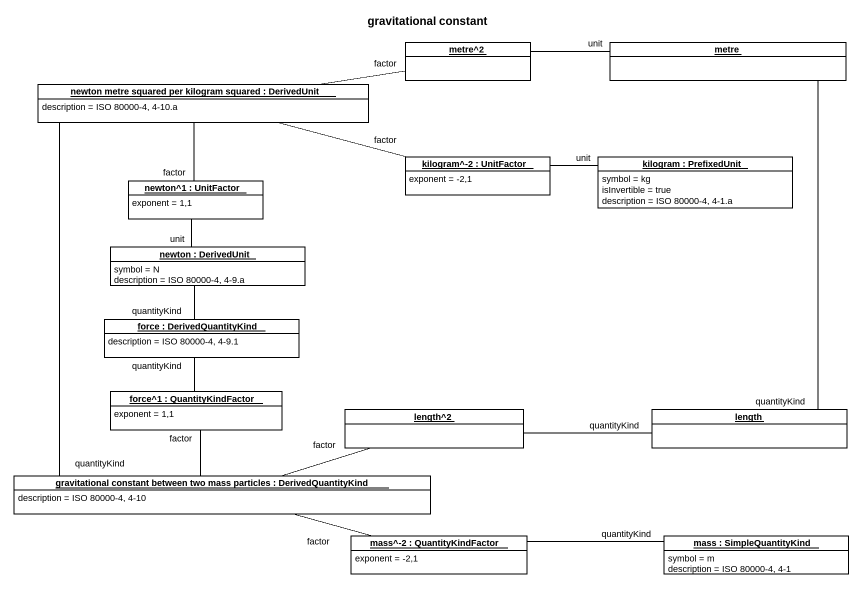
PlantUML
@startuml
title gravitational constant
hide circle
hide empty members
object "metre^2" as metre_2 #FFFFFF
object metre #FFFFFF
object "newton metre squared per kilogram squared : DerivedUnit" as newton_metre_squared_per #FFFFFF {
  description = ISO 80000-4, 4-10.a
}
object "kilogram^-2 : UnitFactor" as kilogram_2 #FFFFFF {
  exponent = -2,1
}
object "kilogram : PrefixedUnit" as kilogram #FFFFFF {
  symbol = kg
  isInvertible = true
  description = ISO 80000-4, 4-1.a
}
object "newton^1 : UnitFactor" as newton_1 #FFFFFF {
  exponent = 1,1
}
object "newton : DerivedUnit" as newton #FFFFFF {
  symbol = N
  description = ISO 80000-4, 4-9.a
}
object "force : DerivedQuantityKind" as force #FFFFFF {
  description = ISO 80000-4, 4-9.1
}
object "force^1 : QuantityKindFactor" as force_1 #FFFFFF {
  exponent = 1,1
}
object "length^2" as length_2 #FFFFFF
object length #FFFFFF
object "gravitational constant between two mass particles : DerivedQuantityKind" as gravitational_constant #FFFFFF {
  description = ISO 80000-4, 4-10
}
object "mass^-2 : QuantityKindFactor" as mass_2 #FFFFFF {
  exponent = -2,1
}
object "mass : SimpleQuantityKind" as mass #FFFFFF {
  symbol = m
  description = ISO 80000-4, 4-1
}
metre_2 -left- newton_metre_squared_per : factor
metre -left- metre_2 : unit
metre -- length : quantityKind
newton_metre_squared_per -- gravitational_constant : quantityKind
kilogram_2 -left- newton_metre_squared_per : factor
kilogram -left- kilogram_2 : unit
newton_1 -up- newton_metre_squared_per : factor
newton -up- newton_1 : unit
newton -- force : quantityKind
force -- force_1 : quantityKind
force_1 -- gravitational_constant : factor
length_2 -left- gravitational_constant : factor
length -left- length_2 : quantityKind
mass_2 -left- gravitational_constant : factor
mass -left- mass_2 : quantityKind
@enduml
